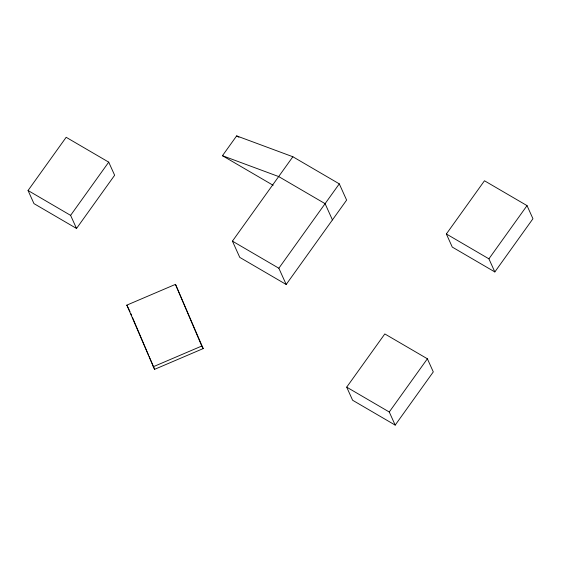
<?xml version="1.0" encoding="UTF-8"?>
<svg xmlns="http://www.w3.org/2000/svg" width="561" height="561" viewBox="0 0 561 561"><rect width="100%" height="100%" fill="white"/><g stroke="black" fill="none" stroke-linecap="round" stroke-linejoin="round"><path stroke-width="0.84" d="M28.05 190.509L66.163 137.298L108.722 162.143L114.64 175.256L76.527 228.467L33.969 203.622L28.05 190.509L70.609 215.361L76.527 228.467M70.609 215.361L108.722 162.143M273.144 185.298L222.451 155.706L236.644 135.895L292.863 156.75L339.286 183.854L346.621 200.102L286.187 284.483L239.764 257.38L232.429 241.139L292.863 156.75M286.187 284.483L278.852 268.235L339.286 183.854M446.36 233.979L484.473 180.768L527.031 205.614L532.95 218.727L494.837 271.938L452.278 247.092L446.36 233.979L488.919 258.831L494.837 271.938M346.705 387.146L384.818 333.935L427.377 358.781L433.295 371.894L395.189 425.105L352.624 400.259L346.705 387.146L389.264 411.998L395.189 425.105M488.919 258.831L527.031 205.614M389.264 411.998L427.377 358.781M126.856 305.121L175.481 284.357L203.201 348.584L154.577 369.348L126.856 305.121L130.005 311.678M153.139 366.803L201.757 346.039L203.201 348.584M222.451 155.706L278.677 176.561L325.092 203.664L332.435 219.912M236.644 135.895L238.909 137.221M232.429 241.139L278.852 268.235M175.481 284.357L201.757 346.039M130.685 313.276L131.709 315.682M132.396 317.281L148.434 354.931M149.121 356.53L154.577 369.348"/></g></svg>
